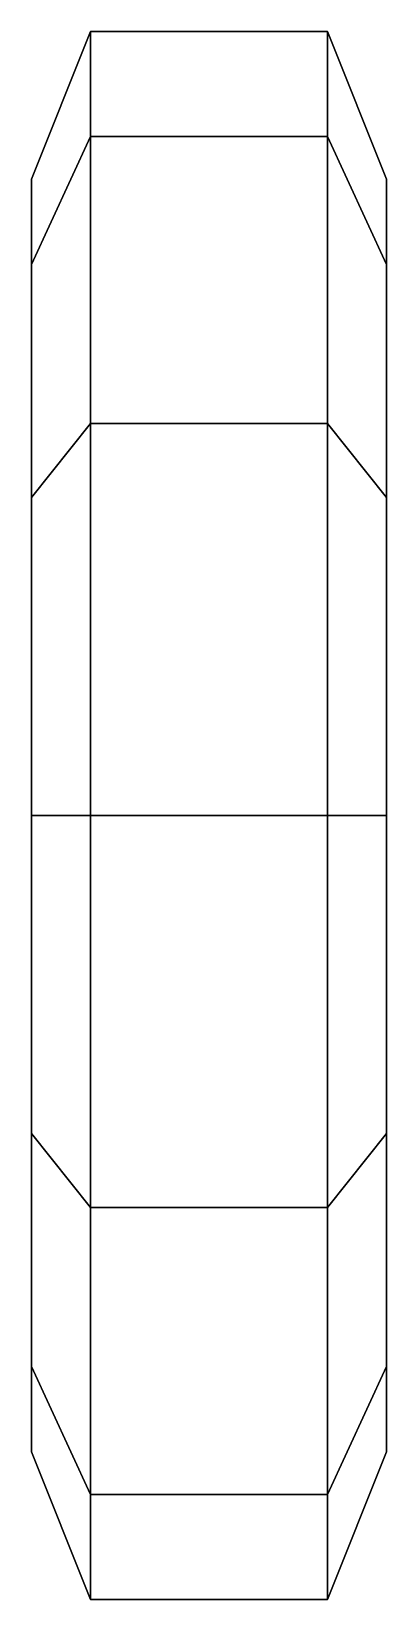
# Model space of a CAD drawing. Extents: x -0.89 to 0.89, y -0.54 to 0.52.
# Drawn here: x -0.89 to -0.65, y -0.54 to 0.52 of the extents above.
import ezdxf

# ---------------------------------------------------------------- set-up
doc = ezdxf.new("R2010")
doc.units = 0
doc.layers.add('WHEELS', color=2, linetype='CONTINUOUS')

msp = doc.modelspace()

# ---------------------------------------------------------------- linework, layer by layer
at = {"layer": 'WHEELS'}
for points in [[(-0.85, 0.52, 0.85), (-0.85, 0.449, 0.585), (-0.89, 0.3624, 0.635), (-0.89, 0.42, 0.85)], [(-0.85, 0.449, 1.115), (-0.85, 0.52, 0.85), (-0.89, 0.42, 0.85), (-0.89, 0.3624, 1.065)], [(-0.69, 0.52, 0.85), (-0.69, 0.449, 0.585), (-0.85, 0.449, 0.585), (-0.85, 0.52, 0.85)], [(-0.69, 0.449, 1.115), (-0.69, 0.52, 0.85), (-0.85, 0.52, 0.85), (-0.85, 0.449, 1.115)], [(-0.69, 0.449, 0.585), (-0.69, 0.52, 0.85), (-0.65, 0.42, 0.85), (-0.65, 0.3624, 0.635)], [(-0.69, 0.52, 0.85), (-0.69, 0.449, 1.115), (-0.65, 0.3624, 1.065), (-0.65, 0.42, 0.85)], [(-0.85, 0.255, 1.309), (-0.85, 0.449, 1.115), (-0.89, 0.3624, 1.065), (-0.89, 0.205, 1.2224)], [(-0.85, 0.449, 0.585), (-0.85, 0.255, 0.391), (-0.89, 0.205, 0.4776), (-0.89, 0.3624, 0.635)], [(-0.69, 0.255, 1.309), (-0.69, 0.449, 1.115), (-0.85, 0.449, 1.115), (-0.85, 0.255, 1.309)], [(-0.69, 0.449, 0.585), (-0.69, 0.255, 0.391), (-0.85, 0.255, 0.391), (-0.85, 0.449, 0.585)], [(-0.69, 0.449, 1.115), (-0.69, 0.255, 1.309), (-0.65, 0.205, 1.2224), (-0.65, 0.3624, 1.065)], [(-0.69, 0.255, 0.391), (-0.69, 0.449, 0.585), (-0.65, 0.3624, 0.635), (-0.65, 0.205, 0.4776)], [(-0.89, -0.3824, 1.065), (-0.89, 0.42, 0.85), (-0.89, 0.3624, 0.635), (-0.89, -0.44, 0.85)], [(-0.89, -0.225, 1.2224), (-0.89, 0.3624, 1.065), (-0.89, 0.42, 0.85), (-0.89, -0.3824, 1.065)], [(-0.65, -0.225, 0.4776), (-0.65, 0.3624, 0.635), (-0.65, 0.42, 0.85), (-0.65, -0.3824, 0.635)], [(-0.65, -0.3824, 0.635), (-0.65, 0.42, 0.85), (-0.65, 0.3624, 1.065), (-0.65, -0.44, 0.85)], [(-0.89, -0.01, 1.28), (-0.89, 0.205, 1.2224), (-0.89, 0.3624, 1.065), (-0.89, -0.225, 1.2224)], [(-0.89, -0.44, 0.85), (-0.89, 0.3624, 0.635), (-0.89, 0.205, 0.4776), (-0.89, -0.3824, 0.635)], [(-0.65, -0.01, 0.42), (-0.65, 0.205, 0.4776), (-0.65, 0.3624, 0.635), (-0.65, -0.225, 0.4776)], [(-0.65, -0.44, 0.85), (-0.65, 0.3624, 1.065), (-0.65, 0.205, 1.2224), (-0.65, -0.3824, 1.065)], [(-0.85, -0.01, 1.38), (-0.85, 0.255, 1.309), (-0.89, 0.205, 1.2224), (-0.89, -0.01, 1.28)], [(-0.85, 0.255, 0.391), (-0.85, -0.01, 0.32), (-0.89, -0.01, 0.42), (-0.89, 0.205, 0.4776)], [(-0.69, 0.255, 0.391), (-0.69, -0.01, 0.32), (-0.85, -0.01, 0.32), (-0.85, 0.255, 0.391)], [(-0.69, -0.01, 1.38), (-0.69, 0.255, 1.309), (-0.85, 0.255, 1.309), (-0.85, -0.01, 1.38)], [(-0.69, 0.255, 1.309), (-0.69, -0.01, 1.38), (-0.65, -0.01, 1.28), (-0.65, 0.205, 1.2224)], [(-0.69, -0.01, 0.32), (-0.69, 0.255, 0.391), (-0.65, 0.205, 0.4776), (-0.65, -0.01, 0.42)], [(-0.89, -0.3824, 0.635), (-0.89, 0.205, 0.4776), (-0.89, -0.01, 0.42), (-0.89, -0.225, 0.4776)], [(-0.65, -0.3824, 1.065), (-0.65, 0.205, 1.2224), (-0.65, -0.01, 1.28), (-0.65, -0.225, 1.2224)], [(-0.85, -0.275, 1.309), (-0.85, -0.01, 1.38), (-0.89, -0.01, 1.28), (-0.89, -0.225, 1.2224)], [(-0.85, -0.01, 0.32), (-0.85, -0.275, 0.391), (-0.89, -0.225, 0.4776), (-0.89, -0.01, 0.42)], [(-0.69, -0.01, 0.32), (-0.69, -0.275, 0.391), (-0.85, -0.275, 0.391), (-0.85, -0.01, 0.32)], [(-0.69, -0.275, 1.309), (-0.69, -0.01, 1.38), (-0.85, -0.01, 1.38), (-0.85, -0.275, 1.309)], [(-0.69, -0.01, 1.38), (-0.69, -0.275, 1.309), (-0.65, -0.225, 1.2224), (-0.65, -0.01, 1.28)], [(-0.69, -0.275, 0.391), (-0.69, -0.01, 0.32), (-0.65, -0.01, 0.42), (-0.65, -0.225, 0.4776)], [(-0.85, -0.469, 1.115), (-0.85, -0.275, 1.309), (-0.89, -0.225, 1.2224), (-0.89, -0.3824, 1.065)], [(-0.85, -0.275, 0.391), (-0.85, -0.469, 0.585), (-0.89, -0.3824, 0.635), (-0.89, -0.225, 0.4776)], [(-0.69, -0.275, 1.309), (-0.69, -0.469, 1.115), (-0.65, -0.3824, 1.065), (-0.65, -0.225, 1.2224)], [(-0.69, -0.469, 0.585), (-0.69, -0.275, 0.391), (-0.65, -0.225, 0.4776), (-0.65, -0.3824, 0.635)], [(-0.69, -0.469, 1.115), (-0.69, -0.275, 1.309), (-0.85, -0.275, 1.309), (-0.85, -0.469, 1.115)], [(-0.69, -0.275, 0.391), (-0.69, -0.469, 0.585), (-0.85, -0.469, 0.585), (-0.85, -0.275, 0.391)], [(-0.85, -0.469, 0.585), (-0.85, -0.54, 0.85), (-0.89, -0.44, 0.85), (-0.89, -0.3824, 0.635)], [(-0.85, -0.54, 0.85), (-0.85, -0.469, 1.115), (-0.89, -0.3824, 1.065), (-0.89, -0.44, 0.85)], [(-0.69, -0.54, 0.85), (-0.69, -0.469, 0.585), (-0.65, -0.3824, 0.635), (-0.65, -0.44, 0.85)], [(-0.69, -0.469, 1.115), (-0.69, -0.54, 0.85), (-0.65, -0.44, 0.85), (-0.65, -0.3824, 1.065)], [(-0.69, -0.469, 0.585), (-0.69, -0.54, 0.85), (-0.85, -0.54, 0.85), (-0.85, -0.469, 0.585)], [(-0.69, -0.54, 0.85), (-0.69, -0.469, 1.115), (-0.85, -0.469, 1.115), (-0.85, -0.54, 0.85)]]:
    msp.add_3dface(points, dxfattribs=at)

doc.saveas('drawing.dxf')
